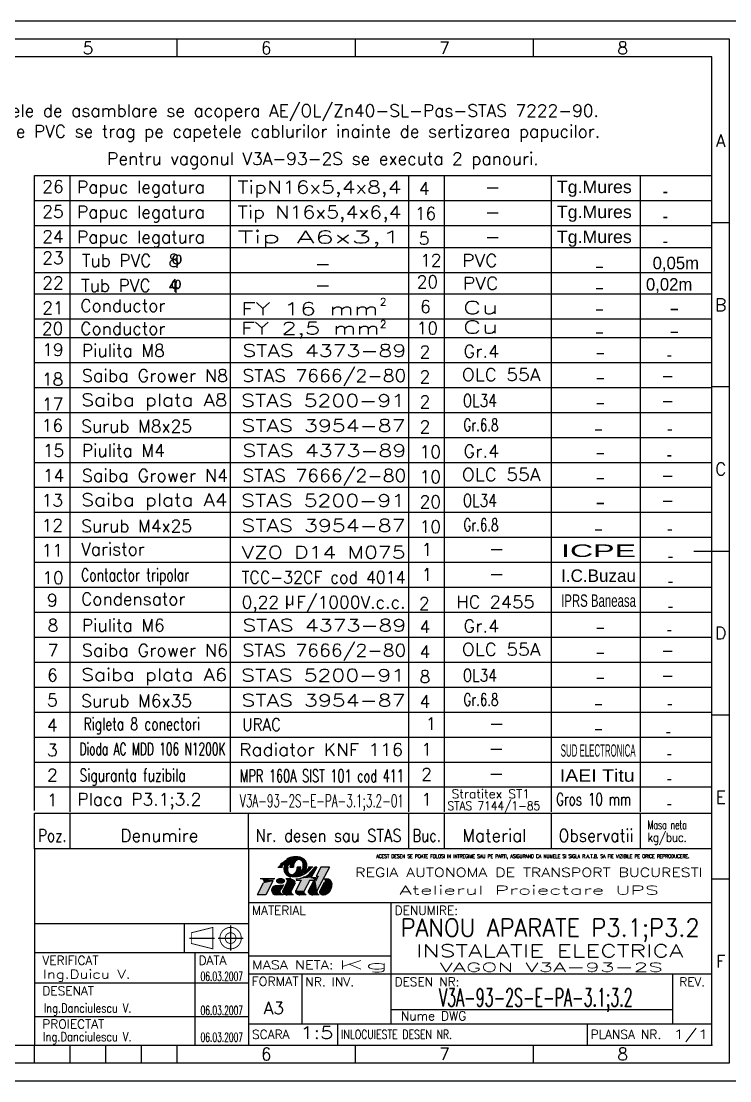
# Model space of a CAD drawing. Header units: millimetres. Extents: x 11 to 641, y 7 to 304.
# Drawn here: x 226.8 to 425.6, y 7.2 to 304.2 of the extents above; entities that cross this region are included whole.
import ezdxf
from ezdxf.enums import TextEntityAlignment as Align

# ---------------------------------------------------------------- set-up
doc = ezdxf.new("R2010")
doc.units = ezdxf.units.MM
doc.layers.add('LIN_GR', color=3, linetype='Continuous')
doc.layers.add('LIN_SUB', color=7, linetype='Continuous')
doc.styles.add('ISO', font='SIMPLEX.shx')
doc.styles.add('ISOCP', font='SIMPLEX.SHX')
doc.styles.add('ROMANC', font='romanc')

# ---------------------------------------------------------------- blocks, each defined once
blk = doc.blocks.new('a3')
at = {"color": 70}
for p, q in [((-160, 287), (-160, 292)), ((-110, 287), (-110, 292)), ((-60, 287), (-60, 292)), ((-5, 240.5), (-10, 240.5)), ((-5, 194.5), (-10, 194.5)), ((-15, 148.5), (-5, 148.5)), ((-5, 102.5), (-10, 102.5)), ((-5, 56.5), (-10, 56.5)), ((-200, 5), (-200, 10)), ((-190, 5), (-190, 10)), ((-180, 5), (-180, 10)), ((-170, 5), (-170, 10)), ((-160, 5), (-160, 10)), ((-110, 5), (-110, 10)), ((-60, 5), (-60, 10)), ((-260, 5), (-160, 5))]:
    blk.add_line(p, q, dxfattribs=at)
at = {"color": 240}
for points in [[(0, 297), (-420, 297), (-420, 0), (0, 0)], [(-5, 292), (-415, 292), (-415, 5), (-5, 5)]]:
    blk.add_lwpolyline(points, close=True, dxfattribs=at)
at = {"color": 70}
blk.add_lwpolyline([(-10, 287), (-410, 287), (-410, 10), (-10, 10)], close=True, dxfattribs=at)
at = {"color": 50, "style": 'ISO'}
for s, p in [('5', (-185, 289.5)), ('6', (-135, 289.5)), ('7', (-85, 289.5)), ('8', (-35, 289.5)), ('A', (-7.5, 263.5)), ('B', (-7.5, 217.5)), ('C', (-7.5, 171.5)), ('D', (-7.5, 125.5)), ('E', (-7.5, 79.5)), ('F', (-7.5, 33.5)), ('6', (-135, 7.5)), ('7', (-85, 7.5)), ('8', (-35, 7.5))]:
    blk.add_text(s, height=3.5, dxfattribs=at).set_placement(p, align=Align.MIDDLE)
blk = doc.blocks.new('ind3_12')
at = {"color": 70}
for p, q in [((0, 55), (-190, 55)), ((-190, 55), (-190, 0)), ((-130, 55), (-130, 0)), ((-130, 40), (0, 40)), ((-190, 26), (-130, 26))]:
    blk.add_line(p, q, dxfattribs=at)
at = {"color": 40}
for p, q in [((-121.71, 49.9), (-120.46, 49.9)), ((-118.34, 49.9), (-117.36, 49.9)), ((-115.31, 49.9), (-116.29, 49.9)), ((-111.94, 49.9), (-113.19, 49.9)), ((-112.95, 48.16), (-112.68, 48.4)), ((-112.68, 48.4), (-112.61, 48.47)), ((-110.84, 49.9), (-112.41, 46.97)), ((-110.84, 49.9), (-111.36, 49.9)), ((-109.64, 49.9), (-111.01, 47.32)), ((-107.23, 49.9), (-110.77, 43.26)), ((-107.23, 49.9), (-109.64, 49.9)), ((-125.82, 45.38), (-127.54, 42.15)), ((-122.56, 46.63), (-126.68, 46.63)), ((-123.11, 45.94), (-125.13, 42.15)), ((-120.12, 44.91), (-120.81, 43.6)), ((-119.12, 45.67), (-120.36, 43.36)), ((-118.05, 46.63), (-119.46, 46.63)), ((-116.85, 45.42), (-118, 43.26)), ((-115.18, 46.28), (-116.74, 43.36)), ((-116.7, 46.63), (-116.29, 46.65)), ((-116.6, 46.28), (-115.18, 46.28)), ((-116.29, 46.65), (-115.69, 46.73)), ((-115.69, 46.73), (-115.27, 46.82)), ((-115.27, 46.82), (-114.78, 46.97)), ((-114.78, 46.97), (-114.27, 47.24)), ((-112.77, 46.28), (-114.38, 43.26)), ((-111.75, 45.93), (-113.13, 43.36)), ((-112.77, 46.28), (-111.36, 46.28)), ((-112.41, 46.97), (-110.99, 46.97)), ((-111.75, 45.93), (-111.15, 45.93)), ((-110.99, 46.97), (-111.36, 46.28)), ((-110.41, 47.32), (-111.15, 45.93)), ((-111.01, 47.32), (-110.41, 47.32)), ((-108.74, 45.59), (-109.99, 43.26)), ((-108.78, 46.63), (-108.09, 46.63)), ((-125.13, 42.15), (-127.54, 42.15)), ((-120.23, 42.15), (-122.21, 42.15)), ((-117.39, 42.15), (-119.15, 42.15)), ((-117.39, 42.15), (-117.72, 42.33)), ((-113.77, 42.15), (-115.53, 42.15)), ((-113.77, 42.15), (-114.1, 42.33)), ((-110.16, 42.15), (-111.92, 42.15)), ((-110.16, 42.15), (-110.49, 42.33))]:
    blk.add_line(p, q, dxfattribs=at)
at = {"color": 240}
for p, q in [((-90, 40), (-90, 6)), ((-130, 34), (-190, 34)), ((-148, 34), (-148, 26)), ((-135, 33.5), (-135, 26.5)), ((-146.5, 30), (-139.5, 30)), ((-138.5, 30), (-131.5, 30)), ((-145, 26), (-145, 0)), ((-130, 25), (-90, 25)), ((-130, 20), (0, 20)), ((-115, 20), (-115, 6)), ((-11, 20), (-11, 6)), ((-190, 17.5), (-130, 17.5)), ((-90, 10), (-11, 10)), ((-190, 8), (-130, 8)), ((-130, 6), (0, 6)), ((-105, 6), (-105, 0)), ((-35, 6), (-35, 0))]:
    blk.add_line(p, q, dxfattribs=at)
at = {"color": 40}
for points in [[(-114.74, 49.9, 0.04888), (-114.64, 50.37, 0.067418), (-114.64, 50.71, 0.012512), (-114.71, 51.12, 0.046313), (-114.74, 51.23, 0.02866), (-114.83, 51.43, 0.04799), (-114.9, 51.53, 0.027533), (-115.01, 51.65, 0.02878), (-115.12, 51.74, 0.020408), (-115.27, 51.85, 0.028785), (-115.38, 51.91, 0.02307), (-115.48, 51.96, 0.025276), (-115.58, 51.99, 0.029587), (-115.69, 52.01, 0.0261), (-115.8, 52.02, 0.034106), (-115.93, 52.02, 0.03305), (-116.05, 52, 0.031407), (-116.17, 51.97, 0.027201), (-116.3, 51.91, 0.027571), (-116.45, 51.82, 0.032433), (-116.58, 51.73, 0.017982), (-116.7, 51.62, 0.025528), (-116.79, 51.53, 0.009898), (-116.89, 51.41, 0.014131), (-116.96, 51.31, 0.005952), (-117.02, 51.22, 0.007874), (-117.06, 51.15, 0.013516), (-117.13, 51.03, 0.012262), (-117.2, 50.9, 0.010996), (-117.25, 50.78, 0.020912), (-117.28, 50.71, 0.006638), (-117.28, 50.69, 0.003922), (-117.3, 50.64, 0.014081), (-117.33, 50.52, 0.011261), (-117.36, 50.37, 0.018498), (-117.36, 50.34, 0.00311), (-117.38, 50.18, 0.039527), (-117.38, 50.07, 0.0256), (-117.36, 49.9)], [(-113.68, 49.9, 0.047001), (-113.61, 50.39, 0.072657), (-113.64, 50.71, 0.024176), (-113.81, 51.3, 0.05712), (-113.92, 51.53, 0.02409), (-114.05, 51.71, 0.014395), (-114.28, 51.99, 0.046768), (-114.45, 52.15, 0.031027), (-114.74, 52.35)], [(-119.97, 49.9, 0.047001), (-120.05, 49.4, 0.072657), (-120.01, 49.08, 0.024176), (-119.84, 48.49, 0.05712), (-119.73, 48.26, 0.02409), (-119.6, 48.09, 0.014395), (-119.38, 47.81, 0.046768), (-119.2, 47.65, 0.031027), (-118.91, 47.44)], [(-118.91, 49.9, 0.04888), (-119.02, 49.43, 0.067418), (-119.01, 49.08, 0.012512), (-118.94, 48.67, 0.046313), (-118.91, 48.56, 0.02866), (-118.82, 48.37, 0.04799), (-118.75, 48.26, 0.027533), (-118.64, 48.15, 0.02878), (-118.53, 48.05, 0.020408), (-118.39, 47.95, 0.028785), (-118.28, 47.88, 0.02307), (-118.17, 47.84, 0.025276), (-118.07, 47.8, 0.029587), (-117.97, 47.78, 0.0261), (-117.85, 47.77, 0.034106), (-117.73, 47.77, 0.03305), (-117.6, 47.79, 0.031407), (-117.48, 47.83, 0.027201), (-117.36, 47.88, 0.027571), (-117.2, 47.97, 0.032433), (-117.07, 48.06, 0.017982), (-116.95, 48.18, 0.025528), (-116.87, 48.26, 0.009898), (-116.76, 48.39, 0.014131), (-116.7, 48.48, 0.005952), (-116.63, 48.57, 0.007874), (-116.59, 48.64, 0.013516), (-116.52, 48.76, 0.012262), (-116.45, 48.9, 0.010996), (-116.4, 49.02, 0.020912), (-116.38, 49.08, 0.006638), (-116.37, 49.11, 0.003922), (-116.35, 49.16, 0.014081), (-116.32, 49.28, 0.011261), (-116.29, 49.42, 0.018498), (-116.29, 49.45, 0.00311), (-116.27, 49.61, 0.039527), (-116.27, 49.73, 0.0256), (-116.29, 49.9)]]:
    blk.add_lwpolyline(points, format="xyb", dxfattribs=at)
at = {"color": 40, "flags": 128}
blk.add_lwpolyline([(-108.71, 42.18, 0.07519), (-108.1, 42.37, 0.103495), (-107.27, 43.01, 0.091904), (-106.74, 43.94, 0.085107), (-106.54, 45.08, 0.085107)], format="xyb", dxfattribs=at)
at = {"color": 240}
for points in [[(-146, 31.5, 0.25, 0.25, 0), (-140, 33, 0.25, 0.25, 0), (-140, 27, 0.25, 0.25, 0), (-146, 28.5, 0.25, 0.25, 0)], [(-135, 31.5, 0.25, 0.25, 1), (-135, 28.5, 0.25, 0.25, 1)]]:
    blk.add_lwpolyline(points, format="xyseb", close=True, dxfattribs=at)
blk.add_lwpolyline([(-135, 33, 0.25, 0.25, 1), (-135, 27, 0.25, 0.25, 1), (-135, 33, 0.25, 0.25, 1)], format="xyseb", dxfattribs=at)
at = {"color": 40}
for centre, radius, start, end in [((-96.55, 26.7), 34.29, 134.6817, 135.4865), ((-117.71, 49.53), 2.3, 144.0002, 170.76), ((-117.8, 49.83), 2.74, 113.911, 122.24), ((-115.81, 45.34), 7.65, 108.9325, 113.911), ((-115.07, 49.86), 3.27, 161.7905, 179.2848), ((-117.59, 50.52), 2.17, 96.8211, 108.9325), ((-116.41, 40.67), 12.1, 91.6964, 96.8211), ((-116.61, 47.25), 5.51, 78.6042, 91.6964), ((-116, 50.28), 2.42, 58.8019, 78.6042), ((-118.58, 49.94), 3.27, 341.7905, 359.2848), ((-115.94, 50.27), 2.3, 324.0002, 350.76), ((-145.94, 81.79), 47.13, 315, 315.973), ((-113.12, 49.86), 0.893, 316.8981, 318.6566), ((-115.09, 51.98), 4.23, 315.973, 321.3402), ((-122.28, 57.73), 13.43, 321.3402, 324.353), ((-122.21, 43.44), 1.29, 94.5979, 270), ((-177.94, 750.15), 707.62, 274.50891, 274.68697), ((-119.73, 46), 0.689, 331.9275, 66.4849), ((-117.66, 49.52), 2.42, 238.8019, 258.6042), ((-108.09, 45.08), 1.55, 0, 90), ((-120.23, 42.84), 0.689, 201.8729, 270), ((-119.75, 43.03), 0.689, 151.9275, 234.4615), ((-119.15, 43.87), 1.72, 234.4615, 270), ((-117.39, 42.94), 0.689, 151.9275, 241.9275), ((-116.14, 43.03), 0.689, 151.9275, 234.4615), ((-115.53, 43.87), 1.72, 234.4615, 270), ((-113.78, 42.94), 0.689, 151.9275, 241.9275), ((-112.52, 43.03), 0.689, 151.9275, 234.4615), ((-111.92, 43.87), 1.72, 234.4615, 270), ((-110.16, 42.94), 0.689, 151.9275, 241.9275), ((-109.38, 42.94), 0.689, 151.9275, 242.7821), ((-108.99, 43.7), 1.55, 242.7821, 280.2311)]:
    blk.add_arc(centre, radius, start, end, dxfattribs=at)
blk.add_point((0, 0))
for points in [[(-121.71, 49.9), (-120.46, 49.9), (-121.21, 50.52), (-120.18, 50.33)], [(-121.21, 50.52), (-120.18, 50.33), (-120.72, 51.03), (-119.93, 50.59)], [(-120.72, 51.03), (-119.93, 50.59), (-120.22, 51.49), (-119.57, 50.88)], [(-120.22, 51.49), (-119.57, 50.88), (-119.6, 51.93), (-118.18, 50.88)], [(-119.57, 50.88), (-118.18, 50.88), (-119.84, 50.38), (-118.6, 50.45)], [(-119.6, 51.93), (-118.18, 50.88), (-118.87, 52.35), (-118.18, 50.88)], [(-118.87, 52.35), (-118.18, 50.88), (-118.21, 52.6), (-118.18, 50.88)], [(-117.31, 50.61), (-118.27, 50.54), (-117.37, 50.27), (-118.32, 50.22)], [(-117.09, 51.1), (-118.18, 50.88), (-117.31, 50.61), (-118.27, 50.54)], [(-118.21, 52.6), (-118.18, 50.88), (-117.81, 52.68), (-118.18, 50.88)], [(-116.87, 52.76), (-118.18, 50.88), (-116.31, 52.75), (-118.18, 50.88)], [(-117.81, 52.68), (-118.18, 50.88), (-116.87, 52.76), (-118.18, 50.88)], [(-116.08, 51.99), (-116.31, 52.75), (-116.62, 51.7), (-118.18, 50.88)], [(-116.62, 51.7), (-118.18, 50.88), (-117.09, 51.1), (-118.18, 50.88)], [(-115.84, 51.99), (-116.08, 51.99), (-116.32, 51.86)], [(-116.31, 52.75), (-115.41, 52.63), (-115.84, 52.71)], [(-115.54, 51.98), (-115.41, 52.63), (-116.08, 51.99), (-116.31, 52.75)], [(-115.84, 51.99), (-115.54, 51.98), (-115.91, 51.97), (-115.51, 51.96)], [(-115.73, 51.96), (-115.33, 51.85), (-115.51, 51.96)], [(-115.09, 51.72), (-114.87, 52.42), (-115.54, 51.98), (-115.41, 52.63)], [(-115.41, 52.63), (-114.87, 52.42), (-115.11, 52.53)], [(-114.87, 51.48), (-114.18, 51.87), (-115.09, 51.72), (-114.87, 52.42)], [(-114.87, 52.42), (-114.18, 51.87), (-114.48, 52.17)], [(-114.68, 50.99), (-113.86, 51.41), (-114.87, 51.48), (-114.18, 51.87)], [(-114.63, 50.55), (-113.67, 50.85), (-114.68, 50.99), (-113.86, 51.41)], [(-114.65, 50.25), (-113.62, 50.26), (-114.63, 50.55), (-113.67, 50.85)], [(-113.67, 50.85), (-113.62, 50.26), (-113.61, 50.56)], [(-119.97, 49.9), (-118.91, 49.9), (-120.05, 49.4), (-119, 49.53)], [(-120.05, 49.4), (-119, 49.53), (-119.94, 48.79), (-119, 49.02)], [(-120.05, 49.4), (-119.94, 48.79), (-120.04, 49.24)], [(-120.04, 49.24), (-119.94, 48.79), (-120.03, 49.13)], [(-119.84, 50.38), (-118.6, 50.45), (-119.97, 49.9), (-118.91, 49.9)], [(-119.94, 48.79), (-119, 49.02), (-119.72, 48.25), (-118.92, 48.6)], [(-119.72, 48.25), (-118.92, 48.6), (-119.33, 47.76), (-118.75, 48.27)], [(-119.33, 47.76), (-118.75, 48.27), (-118.77, 47.37), (-118.43, 47.98)], [(-118.77, 47.37), (-118.43, 47.98), (-118.32, 47.19), (-118.12, 47.82)], [(-117.37, 50.27), (-118.32, 50.22), (-117.36, 49.9), (-118.34, 49.9)], [(-118.32, 47.19), (-118.12, 47.82), (-117.71, 47.07), (-117.72, 47.77)], [(-117.71, 47.07), (-117.72, 47.77), (-117.14, 47.03), (-117.33, 47.9)], [(-117.14, 47.03), (-117.33, 47.9), (-116.45, 47.06), (-117.04, 48.09)], [(-116.45, 47.06), (-117.04, 48.09), (-115.94, 47.1), (-116.74, 48.42)], [(-116.7, 48.48), (-115.12, 47.31), (-116.74, 48.42)], [(-116.7, 48.48), (-116.7, 48.48), (-116.74, 48.42)], [(-115.94, 47.1), (-116.74, 48.42), (-115.12, 47.31), (-116.74, 48.42)], [(-116.45, 48.9), (-115.12, 47.31), (-116.7, 48.48)], [(-116.4, 49.03), (-115.48, 48.92), (-116.45, 48.9), (-115.12, 47.31)], [(-116.29, 49.44), (-115.35, 49.44), (-116.4, 49.03), (-115.48, 48.92)], [(-116.29, 49.9), (-115.31, 49.9), (-116.29, 49.44), (-115.35, 49.44)], [(-115.48, 48.92), (-114.09, 48.92), (-115.01, 49.4), (-113.85, 49.33)], [(-115.48, 48.92), (-114.59, 48.13), (-115.12, 47.31)], [(-115.48, 48.92), (-114.09, 48.92), (-114.18, 47.78), (-115.12, 47.31)], [(-115.01, 49.4), (-113.85, 49.33), (-114.75, 49.87), (-113.72, 49.72)], [(-114.75, 49.87), (-113.72, 49.72), (-114.65, 50.25), (-113.62, 50.26)], [(-114.09, 48.92), (-114.18, 47.78), (-114.59, 48.13)], [(-114.09, 48.92), (-113.61, 48.17), (-114.18, 47.78)], [(-113.69, 49.23), (-112.95, 48.75), (-114.09, 48.92), (-113.61, 48.17)], [(-113.49, 47.75), (-113.9, 47.46), (-112.41, 46.97)], [(-113.4, 49.55), (-112.44, 49.28), (-113.69, 49.23), (-112.95, 48.75)], [(-113.03, 48.1), (-112.41, 46.97), (-113.49, 47.75), (-112.41, 46.97)], [(-113.19, 49.9), (-111.94, 49.9), (-113.4, 49.55), (-112.44, 49.28)], [(-112.65, 48.42), (-112.41, 46.97), (-113.03, 48.1), (-112.41, 46.97)], [(-112.22, 48.86), (-112.41, 46.97), (-112.65, 48.42), (-112.41, 46.97)], [(-111.36, 49.9), (-110.84, 49.9), (-111.76, 49.37), (-112.41, 46.97)], [(-111.76, 49.37), (-112.41, 46.97), (-112.22, 48.86), (-112.41, 46.97)], [(-110.41, 47.32), (-107.23, 49.9), (-111.15, 45.93), (-110.73, 43.34)], [(-109.64, 49.9), (-107.23, 49.9), (-111.01, 47.32), (-110.41, 47.32)], [(-125.82, 45.38), (-123.11, 45.94), (-127.54, 42.15), (-125.13, 42.15)], [(-126.68, 46.63), (-122.56, 46.63), (-126.26, 46.53), (-122.84, 46.34)], [(-126.26, 46.53), (-122.84, 46.34), (-125.96, 46.29), (-123.05, 46.05)], [(-123.05, 46.05), (-125.96, 46.29), (-123.11, 45.94), (-125.77, 45.87)], [(-125.76, 45.63), (-123.11, 45.94), (-125.82, 45.38)], [(-125.77, 45.87), (-123.11, 45.94), (-125.76, 45.63), (-123.11, 45.94)], [(-122.31, 44.73), (-120.12, 44.91), (-123.17, 44.3), (-120.81, 43.6)], [(-122.31, 44.73), (-123.17, 44.3), (-122.7, 44.64), (-123.04, 44.43)], [(-122.28, 46.18), (-122.28, 45.84), (-122.31, 46.03)], [(-122.2, 46.34), (-122.22, 45.73), (-122.28, 46.18), (-122.28, 45.84)], [(-122.07, 46.5), (-122.04, 45.53), (-122.2, 46.34), (-122.22, 45.73)], [(-121.94, 46.59), (-121.9, 45.43), (-122.07, 46.5), (-122.04, 45.53)], [(-121.78, 46.68), (-121.71, 45.34), (-121.94, 46.59), (-121.9, 45.43)], [(-121.62, 46.75), (-121.56, 45.28), (-121.78, 46.68), (-121.71, 45.34)], [(-121.46, 46.79), (-121.43, 45.25), (-121.62, 46.75), (-121.56, 45.28)], [(-121.33, 46.82), (-121.31, 45.23), (-121.46, 46.79), (-121.43, 45.25)], [(-121.21, 46.83), (-121.2, 45.22), (-121.33, 46.82), (-121.31, 45.23)], [(-121.21, 46.83), (-121.1, 46.84), (-121.09, 45.21)], [(-121.09, 45.21), (-120.9, 45.21), (-121.21, 46.83), (-121.2, 45.22)], [(-121.1, 46.84), (-120.91, 46.84), (-121.09, 45.21), (-120.9, 45.21)], [(-120.9, 45.21), (-120.91, 46.84), (-120.81, 45.22), (-120.81, 46.83)], [(-120.81, 45.22), (-120.81, 46.83), (-120.68, 45.23), (-120.69, 46.82)], [(-120.68, 45.23), (-120.69, 46.82), (-120.56, 45.25), (-120.55, 46.79)], [(-120.56, 45.25), (-120.55, 46.79), (-120.42, 45.29), (-120.43, 46.76)], [(-120.42, 45.29), (-120.43, 46.76), (-120.27, 45.34), (-120.27, 46.7)], [(-120.36, 43.36), (-116.85, 45.42), (-120.42, 42.88), (-118, 43.26)], [(-119.12, 45.67), (-116.78, 45.9), (-120.36, 43.36), (-116.85, 45.42)], [(-120.27, 45.34), (-120.27, 46.7), (-120.14, 45.41), (-120.13, 46.63)], [(-120.14, 45.41), (-120.13, 46.63), (-119.97, 45.52), (-119.99, 46.54)], [(-119.97, 45.52), (-119.99, 46.54), (-119.84, 45.65), (-119.88, 46.44)], [(-119.84, 45.65), (-119.88, 46.44), (-119.74, 45.8), (-119.77, 46.3)], [(-119.74, 45.8), (-119.77, 46.3), (-119.71, 45.9), (-119.72, 46.2)], [(-119.72, 46.2), (-119.71, 45.9), (-119.7, 46.13), (-119.69, 46.02)], [(-119.46, 46.63), (-118.05, 46.63), (-119.08, 46.21), (-117.05, 46.31)], [(-119.25, 46.4), (-119.09, 46.04), (-119.08, 46.21)], [(-119.08, 46.21), (-117.05, 46.31), (-119.12, 45.67), (-116.78, 45.9)], [(-118.05, 46.63), (-117.05, 46.31), (-117.7, 46.59), (-117.41, 46.5)], [(-117.05, 46.31), (-116.78, 45.9), (-116.88, 46.12)], [(-116.78, 45.9), (-116.85, 45.42), (-116.77, 45.67)], [(-115.18, 46.28), (-112.77, 46.28), (-116.74, 43.36), (-114.38, 43.26)], [(-116.22, 46.66), (-116.7, 46.63), (-116.6, 46.28)], [(-116.6, 46.28), (-111.36, 46.28), (-116.22, 46.66), (-112.41, 46.97)], [(-116.22, 46.66), (-115.25, 46.82), (-115, 46.76)], [(-115.25, 46.82), (-114.79, 46.97), (-115, 46.76)], [(-115, 46.76), (-115, 46.76), (-114.79, 46.97), (-114.45, 46.8)], [(-114.35, 47.19), (-112.41, 46.97), (-114.79, 46.97), (-114.45, 46.8)], [(-113.9, 47.46), (-112.41, 46.97), (-114.35, 47.19), (-112.41, 46.97)], [(-111.75, 45.93), (-111.15, 45.93), (-113.13, 43.36), (-110.77, 43.26)], [(-112.41, 46.97), (-110.99, 46.97), (-111.36, 46.28)], [(-111.15, 45.93), (-110.77, 43.26), (-110.73, 43.34)], [(-109.99, 43.26), (-108.74, 45.59), (-106.74, 43.94)], [(-108.78, 46.63), (-108.43, 46.63), (-108.69, 46.43), (-108.49, 46.44)], [(-108.74, 45.59), (-108.09, 46.63), (-108.66, 45.8)], [(-108.74, 45.59), (-106.98, 46.16), (-108.09, 46.63)], [(-108.74, 45.59), (-106.54, 45.08), (-106.98, 46.16)], [(-108.74, 45.59), (-106.74, 43.94), (-106.54, 45.08)], [(-108.69, 46.43), (-108.49, 46.44), (-108.64, 46.23), (-108.56, 46.21)], [(-108.43, 46.63), (-108.63, 46.02), (-108.09, 46.63), (-108.66, 45.8)], [(-108.66, 45.8), (-108.66, 45.8), (-108.43, 46.63), (-108.63, 46.02)], [(-108.64, 46.23), (-108.56, 46.21), (-108.63, 46.02)], [(-108.09, 46.63), (-106.98, 46.16), (-107.61, 46.55), (-107.23, 46.37)], [(-106.98, 46.16), (-106.54, 45.08), (-106.83, 45.98), (-106.62, 45.57)], [(-106.54, 45.08), (-106.74, 43.94), (-106.59, 44.51)], [(-123.17, 44.3), (-120.81, 43.6), (-123.49, 43.38), (-120.95, 43.16)], [(-123.17, 44.3), (-123.49, 43.38), (-123.29, 44.14), (-123.45, 43.79)], [(-123.49, 43.38), (-120.95, 43.16), (-123.49, 43.38), (-120.87, 42.58)], [(-123.49, 43.38), (-123.1, 42.51), (-123.42, 43), (-123.25, 42.69)], [(-123.49, 43.38), (-120.87, 42.58), (-123.1, 42.51), (-120.62, 42.27)], [(-123.1, 42.51), (-122.21, 42.15), (-122.93, 42.37), (-122.61, 42.22)], [(-123.1, 42.51), (-120.62, 42.27), (-122.21, 42.15), (-120.23, 42.15)], [(-120.42, 42.88), (-120.36, 43.36), (-120.43, 43.1)], [(-120.42, 42.88), (-118, 43.26), (-120.15, 42.47), (-118.06, 42.75)], [(-120.15, 42.47), (-120.42, 42.88), (-120.32, 42.64)], [(-120.15, 42.47), (-118.06, 42.75), (-119.15, 42.15), (-117.72, 42.33)], [(-119.15, 42.15), (-120.15, 42.47), (-119.72, 42.25)], [(-119.15, 42.15), (-117.72, 42.33), (-117.39, 42.15)], [(-118.02, 43.03), (-117.9, 42.55), (-118.06, 42.75)], [(-116.74, 43.36), (-116.81, 42.88), (-116.82, 43.14)], [(-116.74, 43.36), (-114.38, 43.26), (-116.81, 42.88), (-114.44, 42.75)], [(-116.52, 42.46), (-116.81, 42.88), (-116.71, 42.66)], [(-116.81, 42.88), (-114.44, 42.75), (-116.52, 42.46), (-114.12, 42.34)], [(-115.53, 42.15), (-116.54, 42.47), (-116.1, 42.25)], [(-116.52, 42.46), (-114.12, 42.34), (-115.53, 42.15), (-113.77, 42.15)], [(-114.42, 42.94), (-114.29, 42.55), (-114.44, 42.75)], [(-114.36, 43.31), (-114.4, 43.15), (-114.38, 43.26)], [(-113.13, 43.36), (-113.19, 42.89), (-113.2, 43.13)], [(-113.13, 43.36), (-110.77, 43.26), (-113.19, 42.89)], [(-113.19, 42.89), (-110.77, 43.26), (-110.82, 42.72)], [(-112.92, 42.47), (-113.19, 42.89), (-113.1, 42.66)], [(-113.19, 42.89), (-110.82, 42.72), (-112.92, 42.47)], [(-112.92, 42.47), (-110.82, 42.72), (-111.92, 42.15)], [(-111.92, 42.15), (-112.92, 42.47), (-112.49, 42.25)], [(-110.82, 42.72), (-111.92, 42.15), (-110.49, 42.33)], [(-110.49, 42.33), (-110.16, 42.15), (-111.92, 42.15)], [(-110.8, 42.98), (-110.66, 42.53), (-110.82, 42.72)], [(-110.73, 43.34), (-110.78, 43.14), (-110.77, 43.26)], [(-109.99, 43.26), (-110.04, 42.73), (-110.07, 42.99)], [(-110.04, 42.73), (-109.99, 43.26), (-109.7, 42.32)], [(-109.7, 42.32), (-110.04, 42.73), (-109.91, 42.5)], [(-109.99, 43.26), (-107.27, 43.01), (-106.74, 43.94)], [(-109.99, 43.26), (-108.1, 42.37), (-107.27, 43.01)], [(-109.99, 43.26), (-108.71, 42.18), (-108.1, 42.37)], [(-109.99, 43.26), (-109.7, 42.32), (-108.71, 42.18)], [(-108.71, 42.18), (-109.7, 42.32), (-109.23, 42.17)], [(-109.7, 42.32), (-109.7, 42.32), (-108.71, 42.18)], [(-107.27, 43.01), (-108.1, 42.37), (-107.66, 42.64)], [(-106.74, 43.94), (-107.27, 43.01), (-106.96, 43.45)]]:
    blk.add_solid(points, dxfattribs=at)
at = {"color": 40, "style": 'ISO', "width": 0.77078}
blk.add_text('ACEST DESEN SE POATE FOLOSI IN INTREGIME SAU PE PARTI, ASIGURAND CA NUMELE SI SIGLA R.A.T.B. SA FIE VIZIBILE PE ORICE REPRODUCERE.', height=1, dxfattribs=at).set_placement((-94.13, 52.45), (-6.3, 52.45), align=Align.FIT)
at = {"color": 240}
for s, style, width, p, p2 in [('REGIA AUTONOMA DE TRANSPORT BUCURESTI', 'ROMANC', 1.063101, (-100.04, 47.17), (-2.58, 47.17)), ('Atelierul Proiectare UPS', 'ROMANC', 1.425107, (-87.65, 42.18), (-14.86, 42.18)), ('MASA NETA:', 'ISO', 1.009422, (-129, 21.25), (-106.17, 21.25)), ('FORMAT', 'ISO', 0.917397, (-129.11, 16.61), (-115.89, 16.61)), ('INLOCUIESTE DESEN NR.', 'ISO', 0.687691, (-104, 1.75), (-72.89, 1.75))]:
    blk.add_text(s, height=2.5, dxfattribs=dict(at, style=style, width=width)).set_placement(p, p2, align=Align.FIT)
at = {"color": 240, "style": 'ISO'}
for s, p in [('MATERIAL', (-129, 36.5)), ('DENUMIRE:', (-89, 36.5)), ('VERIFICAT', (-187.81, 22.5)), ('DATA', (-144, 22.5)), ('NR. INV.', (-114, 16.5)), ('DESEN NR:', (-89, 16.5)), ('DESENAT', (-187.81, 13.97)), ('PROIECTAT', (-187.81, 4.66)), ('SCARA', (-129, 1.75)), ('PLANSA NR.', (-34, 1.75))]:
    blk.add_text(s, height=2.5, dxfattribs=at).set_placement(p)
blk.add_text('REV.', height=2.5, dxfattribs=at).set_placement((-5.5, 17.75), align=Align.MIDDLE)
at = {"color": 50, "style": 'ISO'}
for tag, height, width, p, p2 in [('MATERIAL', 3.5, 1.837708, (-127.1, 31.84), (-91.87, 31.84)), ('STAS_MATERIAL', 3.5, 2.784754, (-126.09, 25.95), (-91.75, 25.95)), ('ANSAMBLU', 3.5, 2.48631, (-83.01, 24.67), (-8.01, 24.67)), ('VERIFICAT', 2.5, 0.86708, (-187.61, 18.63), (-163.04, 18.63)), ('DESENAT', 2.5, 1.026691, (-187.39, 9.14), (-162.83, 9.14)), ('PROIECTAT', 2.5, 1.037581, (-187.61, 1.12), (-162.78, 1.12)), ('SCARA', 3.5, 1.565143, (-115.5, 1.75), (-106.11, 1.75))]:
    blk.add_attdef(tag, text='', height=height, dxfattribs=dict(at, width=width)).set_placement(p, p2, align=Align.FIT)
at = {"color": 70, "style": 'ISO'}
for tag, width, p, p2 in [('DENUMIRE_DESEN', 1.844561, (-87.29, 30.44), (-3.41, 30.44)), ('NUMAR_DESEN', 1.112195, (-76.49, 10.87), (-22.2, 10.87))]:
    blk.add_attdef(tag, text='', height=5, dxfattribs=dict(at, width=width)).set_placement(p, p2, align=Align.FIT)
at = {"color": 240, "style": 'ISO'}
for tag, width, p, p2 in [('MASA', 3.701178, (-105.03, 21.25), (-90.49, 21.25)), ('SUBANSAMBLU', 3.628523, (-76.35, 20.58), (-13.71, 20.58)), ('DATA', 0.588678, (-143.42, 18.04), (-131.51, 18.04)), ('DATA', 0.588678, (-143.42, 8.49), (-131.51, 8.49)), ('DATA', 0.588678, (-143.42, 0.97), (-131.51, 0.97)), ('PLANSA', 1.983142, (-10.91, 1.75), (-0.76, 1.75))]:
    blk.add_attdef(tag, text='', height=2.5, dxfattribs=dict(at, width=width)).set_placement(p, p2, align=Align.FIT)
at = {"color": 50, "style": 'ISO'}
blk.add_attdef('FORMAT', text='', height=3.5, dxfattribs=at).set_placement((-122.83, 8.67), align=Align.CENTER)
at = {"color": 240, "style": 'ISO'}
blk.add_attdef('NUME_DWG', (-87.2, 6.95), '', height=2.5, dxfattribs=at)

msp = doc.modelspace()

# ---------------------------------------------------------------- linework, layer by layer
at = {"color": 240}
for p, q in [((230.5756, 260.8877), (420.6857, 260.8877)), ((230.5756, 253.8877), (420.6857, 253.8877)), ((230.5756, 246.8877), (420.6857, 246.8877)), ((230.5756, 240.7511), (420.6857, 240.7511)), ((230.5756, 233.7511), (420.6857, 233.7511)), ((230.5756, 227.7771), (420.6857, 227.7771)), ((230.5756, 220.7771), (420.6857, 220.7771)), ((230.5756, 215.5327), (420.6857, 215.5327)), ((230.5756, 208.5327), (420.6857, 208.5327)), ((230.5756, 201.5327), (420.6857, 201.5327)), ((230.5756, 194.5327), (420.6857, 194.5327)), ((230.5756, 187.5327), (420.6857, 187.5327)), ((230.5756, 180.5327), (420.6857, 180.5327)), ((230.5756, 173.5327), (420.6857, 173.5327)), ((230.5756, 166.5327), (420.6857, 166.5327)), ((230.5756, 159.5327), (420.6857, 159.5327)), ((230.5756, 152.5327), (420.6857, 152.5327)), ((230.5756, 145.5327), (420.6857, 145.5327)), ((230.5756, 138.5327), (420.6857, 138.5327)), ((230.5756, 131.5327), (420.6857, 131.5327)), ((230.5756, 124.5327), (420.6857, 124.5327)), ((230.5756, 117.5327), (420.6857, 117.5327)), ((230.5756, 110.5327), (420.6857, 110.5327)), ((230.5756, 103.5327), (420.6857, 103.5327)), ((230.5756, 96.5327), (420.6857, 96.5327)), ((230.5756, 89.5327), (420.6857, 89.5327))]:
    msp.add_line(p, q, dxfattribs=at)
at = {"color": 70}
for points in [[(230.5756, 82.9609), (230.5756, 260.8877)], [(240.5756, 82.5327), (240.5756, 260.8877)], [(285.5756, 82.5327), (285.5756, 260.8877)], [(335.5756, 82.5327), (335.5756, 260.8877)], [(345.5756, 82.5327), (345.5756, 260.8877)], [(375.5756, 82.5327), (375.5756, 260.8877)], [(400.5756, 82.5327), (400.5756, 260.8877)]]:
    msp.add_lwpolyline(points, dxfattribs=at)
at = {"color": 3}
for points in [[(230.5756, 82.1806), (420.5756, 82.1806)], [(230.5756, 72.1806), (230.5756, 82.1806)], [(240.5756, 72.1806), (240.5756, 82.1806)], [(290.5756, 72.1806), (290.5756, 82.1806)], [(335.5756, 72.1806), (335.5756, 82.1806)], [(345.5756, 72.1806), (345.5756, 82.1806)], [(375.5756, 72.1806), (375.5756, 82.1806)], [(400.5756, 72.1806), (400.5756, 82.1806)]]:
    msp.add_lwpolyline(points, dxfattribs=at)

# ---------------------------------------------------------------- block references
msp.add_blockref('a3', (430.5756, 7.1806))
at = {"color": 1}
ref = msp.add_blockref('ind3_12', (420.5756, 17.1806), dxfattribs=at)
ref.add_attrib('DENUMIRE_DESEN', 'PANOU APARATE P3.1;P3.2', dxfattribs={"color": 70, "height": 5, "style": 'ISO', "width": 0.804364}).set_placement((333.2843, 47.6187), (417.1679, 47.6187), align=Align.FIT)
ref.add_attrib('ANSAMBLU', 'INSTALATIE ELECTRICA', dxfattribs={"color": 50, "height": 3.5, "style": 'ISO', "width": 1.27485}).set_placement((337.5657, 41.8554), (412.5693, 41.8554), align=Align.FIT)
ref.add_attrib('SUBANSAMBLU', 'VAGON V3A-93-2S', dxfattribs={"color": 240, "height": 2.5, "style": 'ISO', "width": 1.675592}).set_placement((344.2256, 37.7604), (406.8608, 37.7604), align=Align.FIT)
ref.add_attrib('NUMAR_DESEN', 'V3A-93-2S-E-PA-3.1;3.2', dxfattribs={"color": 70, "height": 5, "style": 'ISO', "width": 0.520548}).set_placement((344.0904, 28.0538), (398.3761, 28.0538), align=Align.FIT)
ref.add_attrib('NUME_DWG', 'Nume DWG', (333.3784, 24.1304), dxfattribs={"color": 240, "height": 2.5, "style": 'ISO'})
ref.add_attrib('PLANSA', '1/1', dxfattribs={"color": 240, "height": 2.5, "style": 'ISO', "width": 1.983142}).set_placement((409.6676, 18.9306), (419.8194, 18.9306), align=Align.FIT)
ref.add_attrib('FORMAT', 'A3', dxfattribs={"color": 50, "height": 3.5, "style": 'ISO'}).set_placement((297.7414, 25.8499), align=Align.CENTER)
ref.add_attrib('SCARA', '1:5', dxfattribs={"color": 50, "height": 3.5, "style": 'ISO', "width": 1.252114}).set_placement((305.0774, 18.9306), (314.4683, 18.9306), align=Align.FIT)
ref.add_attrib('MASA', 'Kg', dxfattribs={"color": 240, "height": 2.5, "style": 'ISO', "width": 3.701178}).set_placement((315.5408, 38.4306), (330.0811, 38.4306), align=Align.FIT)
ref.add_attrib('VERIFICAT', 'Ing.Duicu V.', dxfattribs={"color": 50, "height": 2.5, "style": 'ISO', "width": 1.133873}).set_placement((232.9695, 35.813), (257.5367, 35.813), align=Align.FIT)
ref.add_attrib('DATA', '06.03.2007', dxfattribs={"color": 240, "height": 2.5, "style": 'ISO', "width": 0.575145}).set_placement((277.1543, 35.217), (289.0681, 35.217), align=Align.FIT)
ref.add_attrib('DESENAT', 'Ing.Danciulescu V.', dxfattribs={"color": 50, "height": 2.5, "style": 'ISO', "width": 0.734395}).set_placement((233.1831, 26.3157), (257.7503, 26.3157), align=Align.FIT)
ref.add_attrib('DATA', '06.03.2007', dxfattribs={"color": 240, "height": 2.5, "style": 'ISO', "width": 0.575145}).set_placement((277.1543, 25.6692), (289.0681, 25.6692), align=Align.FIT)
ref.add_attrib('PROIECTAT', 'Ing.Danciulescu V.', dxfattribs={"color": 50, "height": 2.5, "style": 'ISO', "width": 0.742185}).set_placement((232.9695, 18.2968), (257.7973, 18.2968), align=Align.FIT)
ref.add_attrib('DATA', '06.03.2007', dxfattribs={"color": 240, "height": 2.5, "style": 'ISO', "width": 0.575145}).set_placement((277.1543, 18.1503), (289.0681, 18.1503), align=Align.FIT)

# ---------------------------------------------------------------- texts
at = {"color": 50}
for s, width, p, p2 in [('Tg.Mures', 0.857143, (377.1147, 255.9932), (398.1147, 255.9932)), ('Tg.Mures', 0.857143, (377.1147, 248.9932), (398.1147, 248.9932)), ('Tg.Mures', 0.857143, (377.1147, 241.9932), (398.1147, 241.9932)), ('    -    ', 0.666667, (378.5813, 233.8283), (399.5813, 233.8283)), ('    -    ', 0.666667, (378.5813, 227.8543), (399.5813, 227.8543)), ('    -    ', 0.666667, (378.5813, 221.8802), (399.5813, 221.8802)), ('    -    ', 0.666667, (399.5747, 222.0093), (420.5747, 222.0093)), ('    -    ', 0.666667, (378.5813, 215.4599), (399.5813, 215.4599)), ('    -    ', 0.666667, (399.5747, 215.589), (420.5747, 215.589)), ('    -    ', 0.666667, (378.8016, 209.6358), (399.8016, 209.6358)), ('    -    ', 0.666667, (378.8016, 202.6358), (399.8016, 202.6358)), ('    -    ', 0.666667, (378.8016, 195.6358), (399.8016, 195.6358)), ('    -    ', 0.666667, (378.3012, 188.2248), (399.3012, 188.2248)), ('    -    ', 0.666667, (378.8016, 181.6358), (399.8016, 181.6358)), ('    -    ', 0.666667, (378.8016, 174.6358), (399.8016, 174.6358)), ('    -    ', 0.666667, (378.8016, 167.6358), (399.8016, 167.6358)), ('    -    ', 0.666667, (378.3012, 160.2248), (399.3012, 160.2248)), ('ICPE', 1.8, (378.3012, 154.0148), (399.3012, 154.0148)), ('I.C.Buzau', 0.857143, (378.3012, 147.0148), (399.3012, 147.0148)), ('IPRS Baneasa', 0.529412, (378.3012, 140.0148), (399.3012, 140.0148)), ('    -    ', 0.666667, (378.8016, 132.6358), (399.8016, 132.6358)), ('    -    ', 0.666667, (378.8016, 125.6358), (399.8016, 125.6358)), ('    -    ', 0.666667, (378.8016, 118.6358), (399.8016, 118.6358)), ('    -    ', 0.666667, (378.3012, 111.2248), (399.3012, 111.2248)), ('    -    ', 0.666667, (378.3012, 104.2248), (399.3012, 104.2248)), ('SUD ELECTRONICA', 0.418605, (378.1911, 98.0148), (399.1911, 98.0148)), ('IAEI Titu', 0.818182, (377.9301, 91.0074), (398.9301, 91.0074))]:
    msp.add_text(s, height=3.5, dxfattribs=dict(at, width=width)).set_placement(p, p2, align=Align.FIT)
for s, p in [('-', (407.558, 254.8108)), ('-', (407.558, 247.8108)), ('-', (407.558, 240.8108)), ('0,05m', (410.4845, 234.6479)), ('0,02m', (408.6053, 228.6738)), ('-', (408.6729, 209.0061)), ('-', (408.8012, 188.2248)), ('-', (408.6729, 181.0061)), ('-', (408.8012, 160.2248)), ('-', (408.9808, 152.5327)), ('-', (408.9808, 145.5327)), ('-', (408.9808, 138.5327)), ('-', (408.6729, 132.0061)), ('-', (408.8012, 111.2248)), ('-', (408.4092, 103.3892)), ('-', (408.6911, 97.2248)), ('-', (408.6911, 90.2248)), ('-', (408.6911, 83.2248))]:
    msp.add_text(s, height=3.5, dxfattribs=at).set_placement(p, align=Align.CENTER)
at = {"layer": 'LIN_GR', "color": 3, "style": 'ISOCP'}
for s, p in [('26', (235.7551, 256.0591)), ('25', (235.7551, 249.0591)), ('24', (235.7551, 242.0591)), ('23', (235.7551, 236.085)), ('22', (235.7551, 229.085)), ('21', (235.7551, 222.085)), ('20', (235.632, 216.2965)), ('19', (235.743, 210.3501)), ('18', (235.645, 202.0756)), ('17', (235.645, 195.0756)), ('16', (235.5756, 189.1327)), ('13', (235.5756, 168.1327)), ('12', (235.5756, 161.1327)), ('11', (235.5756, 154.1327)), ('10', (235.7551, 146.4405)), ('9', (235.5756, 140.1327)), ('6', (235.5756, 119.1327)), ('5', (235.5756, 112.1327)), ('4', (235.5756, 105.1327)), ('3', (235.5756, 98.1327)), ('2', (235.5756, 91.1327)), ('1', (235.5756, 84.1327))]:
    msp.add_text(s, height=3.5, dxfattribs=at).set_placement(p, align=Align.CENTER)
for s, p in [('15', (232.8929, 182.0927)), ('14', (232.8929, 175.0927)), ('8', (234.2401, 133.0927)), ('7', (234.2401, 126.0927))]:
    msp.add_text(s, height=3.5, dxfattribs=at).set_placement(p)
at = {"layer": 'LIN_SUB', "color": 2, "style": 'ISOCP'}
for s, p in [('1.Organele de asamblare se acopera AE/OL/Zn40-SL-Pas-STAS 7222-90.', (205.5894, 277.3562)), ('2.Tuburile PVC se trag pe capetele cablurilor inainte de sertizarea papucilor.', (205.5012, 271.5404)), ('Pentru vagonul V3A-93-2S se executa 2 panouri.', (250.953, 263.8893))]:
    msp.add_text(s, height=3.5, dxfattribs=at).set_placement(p)
at = {"layer": 'LIN_SUB', "color": 50, "style": 'ISOCP'}
for s, p in [('Papuc legatura', (242.5083, 255.9415)), ('4', (338.3801, 255.5498)), ('Papuc legatura', (242.5083, 248.9415)), ('16', (337.2556, 248.5498)), ('Papuc legatura', (242.5083, 241.9415)), ('5', (338.3801, 241.5498)), ('Tub PVC  8', (243.8527, 235.3596)), ('12', (338.749, 235.4097)), ('Tub PVC  4', (243.6428, 228.3373)), ('20', (337.7947, 229.3872)), ('Conductor', (243.4326, 222.7087)), ('6', (338.749, 222.4357)), ('Conductor', (243.4326, 216.2884)), ('10', (337.7947, 216.4132)), ('Piulita M8', (243.8631, 210.1188)), ('2', (338.6103, 209.7271)), ('2', (338.6103, 202.7271)), ('2', (338.6103, 195.7271)), ('Surub M8x25', (243.6911, 188.9231)), ('2', (338.6103, 188.7271)), ('Piulita M4', (243.8631, 182.1188)), ('10', (338.6103, 181.7271)), ('10', (338.6103, 174.7271)), ('20', (338.6103, 167.7271)), ('Surub M4x25', (243.6911, 160.9231)), ('10', (338.6103, 160.7271)), ('Varistor', (243.6528, 154.4643)), ('Condensator', (243.6528, 140.4643)), ('2', (338.4001, 139.1962)), ('Piulita M6', (243.8631, 133.1188)), ('4', (338.6103, 132.7271)), ('4', (338.6103, 125.7271)), ('8', (338.6103, 118.7271)), ('Surub M6x35', (243.6911, 111.9231)), ('4', (338.6103, 111.7271)), ('1', (340.2523, 105.5151)), ('Placa P3.1;3.2', (242.5756, 84.3327))]:
    msp.add_text(s, height=3.5, dxfattribs=at).set_placement(p)
for s, width, p, p2 in [('TipN16x5,4x8,4', 1.189655, (287.5083, 255.9178), (333.5083, 255.9178)), ('   -   ', 0.942857, (347.7389, 256.0115), (369.7389, 256.0115)), ('Tip N16x5,4x6,4', 1.099602, (287.5083, 248.9178), (333.5083, 248.9178)), ('   -   ', 0.942857, (347.7389, 249.0115), (369.7389, 249.0115)), ('Tip A6x3,1', 1.746835, (287.5083, 241.9178), (333.5083, 241.9178)), ('   -   ', 0.942857, (347.7389, 242.0115), (369.7389, 242.0115)), ('PVC', 1.072691, (350.4878, 235.354), (360.4996, 235.354)), ('   -   ', 0.942857, (300.0775, 234.5244), (322.0775, 234.5244)), ('PVC', 1.072691, (350.6977, 228.9606), (360.7095, 228.9606)), ('   -   ', 0.942857, (300.0775, 228.5503), (322.0775, 228.5503)), ('FY 16 mm  ', 1.314286, (288.4326, 221.8085), (334.4326, 221.8085)), ('Cu', 1.87721, (350.6977, 222.148), (360.7095, 222.148)), ('FY 2,5 mm  ', 1.232143, (288.4326, 216.3543), (334.4326, 216.3543)), ('Cu', 1.87721, (350.6977, 216.6937), (360.7095, 216.6937)), ('STAS 4373-89', 1.159664, (288.8631, 210.0951), (334.8631, 210.0951)), ('Gr.4', 1.018148, (350.9179, 209.9036), (360.9297, 209.9036)), ('Saiba Grower N8', 0.928302, (243.8631, 203.0951), (284.8631, 203.0951)), ('STAS 7666/2-80', 0.982206, (288.8631, 203.0951), (334.8631, 203.0951)), ('OLC 55A', 0.977778, (350.4642, 203.3569), (372.4642, 203.3569)), ('Saiba plata A8', 1.033613, (243.6911, 196.267), (284.6911, 196.267)), ('STAS 5200-91', 1.2, (288.519, 196.0951), (334.519, 196.0951)), ('OL34', 0.778865, (350.6911, 196.1014), (360.2971, 196.1014)), ('STAS 3954-87', 1.154812, (288.6403, 189.0777), (334.6403, 189.0777)), ('Gr.6.8', 0.668788, (350.9179, 189.267), (360.7268, 189.267)), ('STAS 4373-89', 1.159664, (288.8631, 182.0951), (334.8631, 182.0951)), ('Gr.4', 1.018148, (350.9179, 181.9036), (360.9297, 181.9036)), ('Saiba Grower N4', 0.924812, (243.8631, 175.0951), (284.8631, 175.0951)), ('STAS 7666/2-80', 0.982206, (288.8631, 175.0951), (334.8631, 175.0951)), ('OLC 55A', 0.977778, (350.4642, 175.3569), (372.4642, 175.3569)), ('Saiba plata A4', 1.029289, (243.6911, 168.267), (284.6911, 168.267)), ('STAS 5200-91', 1.2, (288.519, 168.0951), (334.519, 168.0951)), ('OL34', 0.778865, (350.6911, 168.1014), (360.2971, 168.1014)), ('STAS 3954-87', 1.154812, (288.6403, 161.0777), (334.6403, 161.0777)), ('Gr.6.8', 0.668788, (350.9179, 161.267), (360.7268, 161.267)), ('VZO D14 M075', 1.174468, (288.6528, 153.5641), (334.6528, 153.5641)), ('   -   ', 0.942857, (348.8732, 154.6353), (370.8732, 154.6353)), ('TCC-32CF cod 4014', 0.836364, (288.6528, 146.5641), (334.6528, 146.5641)), ('   -   ', 0.942857, (348.8732, 147.6353), (370.8732, 147.6353)), ('0,22  F/1000V.c.c.', 0.913907, (288.6528, 139.5641), (334.6528, 139.5641)), ('HC 2455', 0.970588, (348.8834, 139.6579), (370.8834, 139.6579)), ('STAS 4373-89', 1.159664, (288.8631, 133.0951), (334.8631, 133.0951)), ('Gr.4', 1.018148, (350.9179, 132.9036), (360.9297, 132.9036)), ('Saiba Grower N6', 0.931818, (243.8631, 126.0951), (284.8631, 126.0951)), ('STAS 7666/2-80', 0.982206, (288.8631, 126.0951), (334.8631, 126.0951)), ('OLC 55A', 0.977778, (350.4642, 126.3569), (372.4642, 126.3569)), ('Saiba plata A6', 1.037975, (243.6911, 119.267), (284.6911, 119.267)), ('STAS 5200-91', 1.2, (288.519, 119.0951), (334.519, 119.0951)), ('OL34', 0.778865, (350.6911, 119.1014), (360.2971, 119.1014)), ('STAS 3954-87', 1.154812, (288.6403, 112.0777), (334.6403, 112.0777)), ('Gr.6.8', 0.668788, (350.9179, 112.267), (360.7268, 112.267)), ('   -   ', 0.942857, (348.8732, 105.6353), (370.8732, 105.6353)), ('   -   ', 0.942857, (348.7631, 98.6353), (370.7631, 98.6353)), ('MPR 160A SIST 101 cod 411', 0.60793, (288.1911, 90.9125), (334.1911, 90.9125)), ('   -   ', 0.942857, (348.7631, 91.6353), (370.7631, 91.6353)), ('V3A-93-2S-E-PA-3.1;3.2-01', 0.557576, (288.1911, 83.9125), (334.1911, 83.9125)), ('Gros 10 mm', 0.642857, (376.9115, 84.3349), (397.9115, 84.3349))]:
    msp.add_text(s, height=3.5, dxfattribs=dict(at, width=width)).set_placement(p, p2, align=Align.FIT)
for s, height, p in [('2', 2.1, (328.3907, 224.4651)), ('2', 2.1, (328.3907, 218.238)), ('1', 3.5, (340.6857, 154.3443)), ('1', 3.5, (340.6857, 147.3327)), ('1', 3.5, (340.5756, 98.3327)), ('2', 3.5, (340.5756, 91.3327)), ('1', 3.5, (340.5756, 84.3327))]:
    msp.add_text(s, height=height, dxfattribs=at).set_placement(p, align=Align.CENTER)
at = {"layer": 'LIN_SUB', "color": 2, "style": 'ISOCP', "width": 0.942857}
for p in [(408.2238, 203.1159), (408.2238, 196.1159), (408.2238, 175.1159), (408.2238, 168.1159), (408.2238, 126.1159), (408.2238, 119.1159)]:
    msp.add_text('-', height=3.5, dxfattribs=at).set_placement(p, align=Align.CENTER)
at = {"layer": 'LIN_SUB', "color": 2, "style": 'ISOCP'}
for s, width, p in [('Contactor tripolar', 0.724138, (243.6528, 147.2452)), ('Rigleta 8 conectori', 0.724138, (244.3216, 105.4654)), ('URAC', 0.884519, (288.8251, 105.2738)), ('Siguranta fuzibila', 0.724138, (243.1911, 91.0844))]:
    msp.add_text(s, height=3.5, dxfattribs=dict(at, width=width)).set_placement(p)
for s, height, width, p, p2 in [('Dioda AC MDD 106 N1200K', 3.5, 0.560364, (243.1911, 98.4283), (284.1911, 98.4283)), ('Stratitex ST1', 2.5, 0.928643, (347.5756, 86.366), (369.5756, 86.366)), ('STAS 7144/1-85', 2.5, 0.8, (346.3977, 83.014), (372.3977, 83.014)), ('Poz.', 3.5, 0.813559, (231.5756, 74.1806), (239.5756, 74.1806)), ('Nr. desen sau STAS', 3.5, 0.763975, (292.5756, 74.1806), (333.5756, 74.1806)), ('Buc.', 3.5, 0.8, (336.5756, 74.1806), (344.5756, 74.1806)), ('Material', 3.5, 0.93913, (350.5756, 74.1806), (368.5756, 74.1806)), ('Observatii', 3.5, 0.851351, (377.5756, 74.1806), (398.5756, 74.1806)), ('Masa neta', 2.5, 0.573913, (402.5756, 77.6806), (413.5756, 77.6806)), ('kg/buc.', 2.5, 0.796552, (402.5756, 74.1806), (413.5756, 74.1806))]:
    msp.add_text(s, height=height, dxfattribs=dict(at, width=width)).set_placement(p, p2, align=Align.FIT)
at = {"layer": 'LIN_SUB', "color": 50, "style": 'ISOCP'}
msp.add_text('Radiator KNF 116', height=3.5, dxfattribs=at).set_placement((288.0191, 98.2563), (334.0191, 98.2563), align=Align.FIT)
at = {"layer": 'LIN_SUB', "color": 2, "style": 'ISOCP'}
msp.add_text('Denumire', height=3.5, dxfattribs=at).set_placement((265.5756, 74.1806), align=Align.CENTER)
at = {"layer": 'LIN_SUB', "color": 50, "char_height": 3.5, "attachment_point": 1, "style": 'ISOCP'}
for s, insert, width in [('{\\fSymbol|b0|i0|c2|p18;f}', (269.0077, 239.5523), 12.2618), ('{\\fSymbol|b0|i0|c2|p18;f}', (268.7978, 232.53), 12.2618), ('{\\fSymbol|b0|i0|c2|p18;m}', (300.8321, 143.9396), 22.7088)]:
    msp.add_mtext(s, dxfattribs=dict(at, insert=insert, width=width))

doc.saveas('drawing.dxf')
